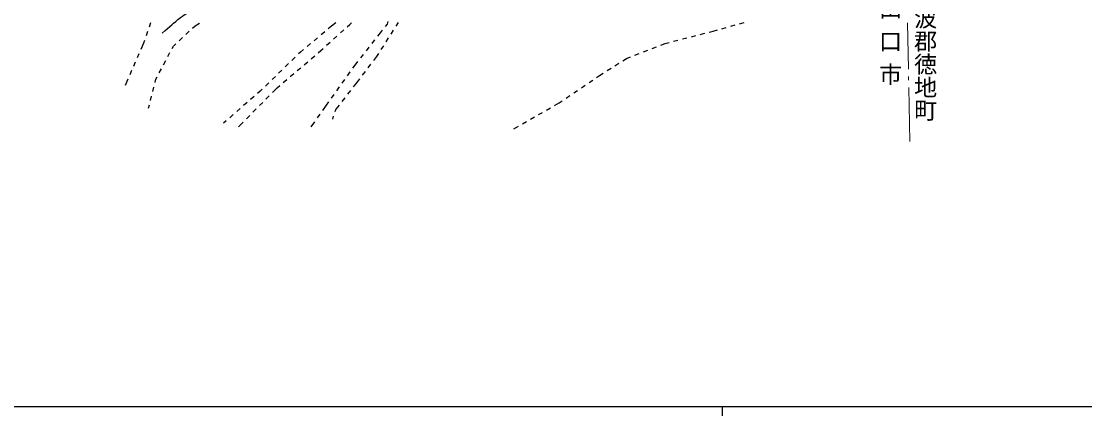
# Model space of a CAD drawing. Units: millimetres, scale not verified. Extents: x 40000 to 680000, y 20000 to 380000.
# Drawn here: x 191952 to 307312, y 204000 to 246738 of the extents above; entities that cross this region are included whole.
import ezdxf
from ezdxf.enums import TextEntityAlignment as Align

# ---------------------------------------------------------------- set-up
doc = ezdxf.new("R2010")
doc.units = ezdxf.units.MM
doc.header["$LTSCALE"] = 1000
for name, color, linetype, lineweight in [('M-BGD', 7, 'Continuous', 25), ('M-BMK-HTXT', 7, 'Continuous', 13), ('M-STR-HTXT', 7, 'Continuous', 13), ('M-TTL-BAND', 7, 'Continuous', 25)]:
    doc.layers.add(name, color=color, linetype=linetype, lineweight=lineweight)
doc.styles.add('@ＭＳ ゴシック', font='')
doc.styles.get('@ＭＳ ゴシック').set_extended_font_data('@MS Gothic')

msp = doc.modelspace()

# ---------------------------------------------------------------- linework, layer by layer
at = {"layer": 'M-BGD'}
for p, q in [((205972, 246565), (205809, 246093)), ((210544, 245993), (210802, 246231)), ((210802, 246231), (211269, 246526)), ((225589, 246203), (225252, 245921)), ((226061, 246555), (225589, 246203)), ((226565, 245473), (226937, 245807)), ((227309, 246141), (227576, 246381)), ((227576, 246381), (227790, 246569)), ((231103, 245775), (230881, 245498)), ((231637, 246442), (231415, 246165)), ((231721, 246725), (231637, 246442)), ((232307, 245775), (232037, 245354)), ((232845, 246618), (232576, 246197)), ((267012, 245668), (267471, 245798)), ((267952, 245934), (268433, 246070)), ((268914, 246206), (269395, 246342)), ((269877, 246478), (270358, 246614)), ((205321, 244674), (205215, 244369)), ((205646, 245620), (205483, 245147)), ((209077, 244634), (209444, 244974)), ((209810, 245314), (210177, 245653)), ((224102, 244959), (223718, 244638)), ((224869, 245601), (224485, 245280)), ((225821, 244805), (226193, 245139)), ((230279, 244729), (229971, 244335)), ((230881, 245498), (230587, 245122)), ((231768, 244933), (231499, 244512)), ((262703, 244576), (263188, 244698)), ((263673, 244821), (264157, 244944)), ((264642, 245067), (265127, 245190)), ((265611, 245313), (266096, 245436)), ((266581, 245559), (267012, 245668)), ((205215, 244369), (204917, 243681)), ((208319, 243805), (208452, 244057)), ((208452, 244057), (208710, 244295)), ((222567, 243676), (222231, 243395)), ((223334, 244318), (222951, 243997)), ((224170, 243333), (224438, 243562)), ((224438, 243562), (224705, 243802)), ((225077, 244136), (225449, 244471)), ((229662, 243942), (229354, 243548)), ((231229, 244090), (230960, 243669)), ((259455, 243441), (259921, 243621)), ((260387, 243802), (260854, 243982)), ((261320, 244162), (261788, 244343)), ((261788, 244343), (262219, 244453)), ((204321, 242305), (204122, 241846)), ((204719, 243223), (204520, 242764)), ((207386, 242036), (207619, 242478)), ((207852, 242920), (208086, 243362)), ((221668, 242850), (221309, 242502)), ((222231, 243395), (222027, 243198)), ((222647, 242036), (223028, 242361)), ((223408, 242685), (223789, 243009)), ((228429, 242367), (228135, 241992)), ((229046, 243154), (228737, 242761)), ((230484, 242925), (230155, 242494)), ((230690, 243248), (230484, 242925)), ((257192, 242466), (257588, 242719)), ((257588, 242719), (258056, 242900)), ((258522, 243080), (258988, 243260)), ((203924, 241388), (203725, 240929)), ((206919, 241151), (207152, 241594)), ((220231, 241458), (219872, 241111)), ((220950, 242154), (220591, 241806)), ((221886, 241388), (222266, 241712)), ((227597, 241244), (227305, 240838)), ((228135, 241992), (227889, 241650)), ((229245, 241302), (228942, 240904)), ((229852, 242097), (229548, 241699)), ((254689, 240869), (255085, 241122)), ((255506, 241390), (255928, 241659)), ((256349, 241928), (256771, 242197)), ((203526, 240470), (203228, 239782)), ((206460, 240094), (206553, 240457)), ((206553, 240457), (206686, 240709)), ((218795, 240067), (218436, 239719)), ((219513, 240763), (219154, 240415)), ((220363, 240091), (220744, 240415)), ((221125, 240740), (221505, 241064)), ((227014, 240432), (226722, 240026)), ((228309, 240076), (227961, 239629)), ((228638, 240507), (228309, 240076)), ((253538, 240093), (253953, 240373)), ((254367, 240652), (254689, 240869)), ((206214, 239125), (206337, 239609)), ((217873, 239174), (217580, 238919)), ((218076, 239371), (217873, 239174)), ((219198, 239017), (219714, 239538)), ((219714, 239538), (219983, 239767)), ((225847, 238808), (225555, 238402)), ((226430, 239620), (226138, 239214)), ((227653, 239236), (227345, 238842)), ((251880, 238975), (252294, 239254)), ((252709, 239534), (253124, 239814)), ((205753, 237308), (205845, 237671)), ((205968, 238156), (206091, 238640)), ((216450, 237934), (216073, 237605)), ((217203, 238591), (216827, 238262)), ((217792, 237595), (218143, 237951)), ((218495, 238306), (218847, 238661)), ((225017, 237654), (224616, 237084)), ((225263, 237996), (225017, 237654)), ((226421, 237660), (226072, 237214)), ((227037, 238448), (226729, 238054)), ((249790, 237617), (250315, 237920)), ((250315, 237920), (250636, 238136)), ((251051, 238416), (251465, 238695)), ((214942, 236620), (214565, 236291)), ((215696, 237277), (215319, 236948)), ((216385, 236174), (216737, 236529)), ((217088, 236884), (217440, 237240)), ((224328, 236675), (224040, 236266)), ((226072, 237214), (225967, 236912)), ((248057, 236620), (248490, 236869)), ((248923, 237118), (249357, 237368)), ((214188, 235963), (213896, 235708)), ((215518, 235297), (216033, 235818)), ((223752, 235857), (223351, 235287)), ((225803, 236440), (225697, 236139)), ((245366, 235070), (245890, 235372)), ((246324, 235622), (246757, 235871)), ((247190, 236121), (247623, 236370))]:
    msp.add_line(p, q, dxfattribs=at)
msp.add_open_spline([(207243, 245437), (208148, 246268), (208409, 246529), (209233, 247132), (209811, 247555), (210136, 247794), (210757, 248150), (211894, 248801), (212568, 249100), (213763, 249634), (215977, 250623), (217283, 251026), (219480, 252053), (223436, 253901), (225563, 255119), (229450, 257107), (230767, 257781), (231489, 258190), (232817, 258839), (234668, 259743), (235752, 260149), (237645, 260960), (239028, 261553), (239803, 261888), (241201, 262445), (242286, 262877), (242884, 263151), (243996, 263506), (245553, 264002), (246481, 264080), (248059, 264508), (249507, 264900), (250348, 265041), (251746, 265586), (253041, 266092), (253692, 266547), (254972, 267088), (257705, 268242), (259281, 268776), (262055, 269829), (266154, 271386), (268489, 272155), (272580, 273733), (273144, 273951), (273458, 274077), (274019, 274302), (274864, 274640), (275330, 274849), (276181, 275175), (277536, 275695), (278298, 275982), (279675, 276440), (280484, 276709), (280957, 276795), (281780, 277018), (283805, 277565), (284978, 277738), (286978, 278371), (287247, 278456), (287338, 278481), (287665, 278593)], degree=3, knots=[0, 0, 0, 0, 1, 1, 1, 2, 2, 2, 3, 3, 3, 4, 4, 4, 5, 5, 5, 6, 6, 6, 7, 7, 7, 8, 8, 8, 9, 9, 9, 10, 10, 10, 11, 11, 11, 12, 12, 12, 13, 13, 13, 14, 14, 14, 15, 15, 15, 16, 16, 16, 17, 17, 17, 18, 18, 18, 19, 19, 19, 20, 20, 20, 20], dxfattribs=at)
at = {"layer": 'M-BMK-HTXT'}
for p, q in [((288185, 241567), (288093, 246567)), ((288207, 240368), (288199, 240768)), ((288328, 233703), (288221, 239568))]:
    msp.add_line(p, q, dxfattribs=at)
at = {"layer": 'M-TTL-BAND'}
for p, q in [((40000, 205000), (579000, 205000)), ((268000, 205000), (268000, 204000))]:
    msp.add_line(p, q, dxfattribs=at)

# ---------------------------------------------------------------- texts
at = {"layer": 'M-STR-HTXT', "style": '@ＭＳ ゴシック'}
msp.add_text('佐波郡徳地町', height=1833, rotation=270, dxfattribs=at).set_placement((290023, 243350), align=Align.MIDDLE_CENTER)
at = {"layer": 'M-STR-HTXT', "insert": (286136, 244045), "char_height": 1833, "attachment_point": 5, "rotation": 270, "style": '@ＭＳ ゴシック'}
msp.add_mtext('\\T1.43;山口市', dxfattribs=at)

doc.saveas('drawing.dxf')
